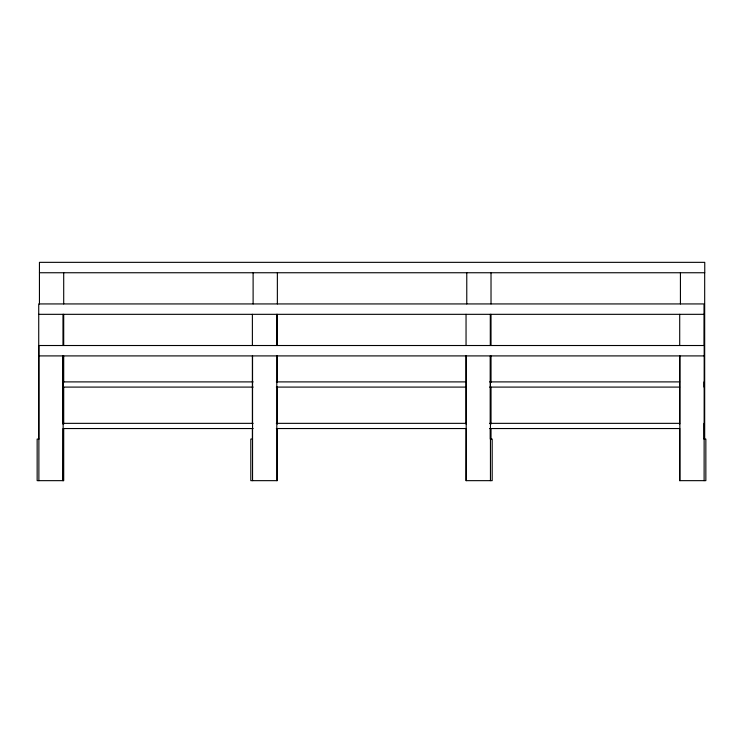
<?xml version="1.0" encoding="UTF-8"?>
<svg xmlns="http://www.w3.org/2000/svg" width="743" height="743" viewBox="0 0 743 743"><rect width="100%" height="100%" fill="white"/><g stroke="black" fill="none" stroke-linecap="round" stroke-linejoin="round"><path stroke-width="1.11" d="M39.444 272.746L704.754 272.746L704.754 262.344L39.444 262.344L39.444 303.933M38.729 314.326L704.03 314.326M38.887 355.906L704.188 355.906M63.062 381.893L253.149 381.893M276.331 381.893L466.418 381.893M489.6 381.893L679.687 381.893M63.062 387.094L253.149 387.094M276.331 387.094L466.418 387.094M489.6 387.094L679.687 387.094M63.062 423.343L253.149 423.343M276.331 423.343L466.418 423.343M489.6 423.343L679.687 423.343M253.149 428.544L63.062 428.544L62.979 480.656M276.331 428.544L466.418 428.544M489.6 428.544L679.687 428.544M38.887 439.067L37.15 439.067L37.15 480.656L63.703 480.656L63.703 428.674M252.546 439.067L250.809 439.067L250.809 480.656L277.362 480.656L277.362 428.674M490.454 439.067L492.191 439.067L492.191 480.656L466.047 480.656L466.158 428.544M704.113 439.067L705.85 439.067L705.85 480.656L679.706 480.656L679.706 428.674M704.68 272.746L704.68 439.067M704.113 480.656L704.188 345.514L38.887 345.514L38.887 480.656M703.965 345.514L704.03 303.933L38.729 303.933L38.729 439.067M704.03 381.893L704.03 387.094M704.03 423.343L704.076 438.937M680.43 272.746L680.43 303.933M679.864 355.906L679.864 480.656M679.706 314.326L679.706 345.514M679.706 355.906L679.706 424.058M491.021 272.746L491.021 303.933M491.021 314.326L491.021 345.514M491.021 355.906L491.021 382.469M491.021 387.094L491.021 424.058M491.021 428.674L491.021 439.067M490.454 355.906L490.454 480.656M490.296 314.326L490.296 345.514M490.296 355.906L490.296 424.058M490.296 428.674L490.296 439.067M466.771 272.746L466.771 303.933M466.205 355.906L466.205 480.656M466.047 314.326L466.047 345.514M466.047 355.906L466.047 424.058M277.362 272.746L277.362 303.933M277.362 314.326L277.362 345.514M277.362 355.906L277.362 382.469M277.362 387.094L277.362 424.058M276.795 355.906L276.795 480.656M276.637 314.326L276.637 345.514M253.112 272.746L253.112 303.933M252.546 355.906L252.546 480.656M252.388 314.326L252.388 345.514M252.388 355.906L252.388 424.058M252.388 428.674L252.388 439.067M63.703 272.746L63.703 303.933M63.703 314.326L63.703 345.514M63.703 355.906L63.703 382.469M63.703 387.094L63.703 424.058M63.136 355.906L63.136 480.656M62.979 314.326L62.979 345.514M62.979 355.906L62.979 424.058"/></g></svg>
